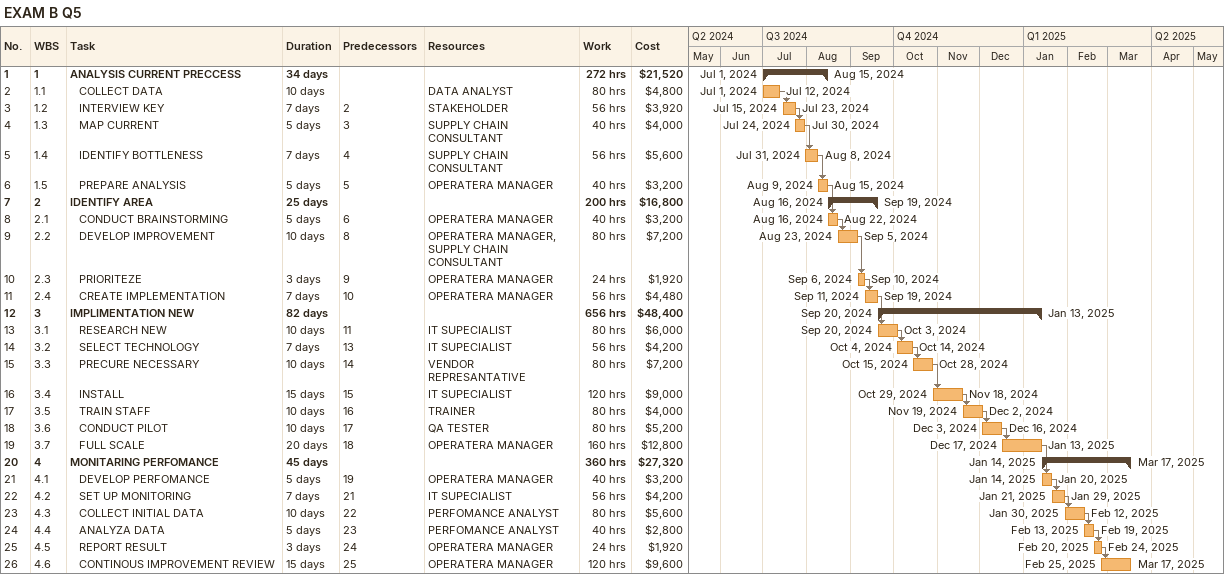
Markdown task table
EXAM B Q5

| ID | WBS | Task | Duration | Start | Finish | Predecessors | Resources | Work (h) | Cost ($) |
|---|---|---|---|---|---|---|---|---|---|
| 1 | 1 | **ANALYSIS CURRENT PRECCESS** | 34d | 2024-07-01 | 2024-08-15 |  |  | 272 | 21520 |
| 2 | 1.1 | COLLECT DATA | 10d | 2024-07-01 | 2024-07-12 |  | DATA ANALYST | 80 | 4800 |
| 3 | 1.2 | INTERVIEW KEY | 7d | 2024-07-15 | 2024-07-23 | 2 | STAKEHOLDER | 56 | 3920 |
| 4 | 1.3 | MAP CURRENT | 5d | 2024-07-24 | 2024-07-30 | 3 | SUPPLY CHAIN CONSULTANT | 40 | 4000 |
| 5 | 1.4 | IDENTIFY BOTTLENESS | 7d | 2024-07-31 | 2024-08-08 | 4 | SUPPLY CHAIN CONSULTANT | 56 | 5600 |
| 6 | 1.5 | PREPARE ANALYSIS | 5d | 2024-08-09 | 2024-08-15 | 5 | OPERATERA MANAGER | 40 | 3200 |
| 7 | 2 | **IDENTIFY AREA** | 25d | 2024-08-16 | 2024-09-19 |  |  | 200 | 16800 |
| 8 | 2.1 | CONDUCT BRAINSTORMING | 5d | 2024-08-16 | 2024-08-22 | 6 | OPERATERA MANAGER | 40 | 3200 |
| 9 | 2.2 | DEVELOP IMPROVEMENT | 10d | 2024-08-23 | 2024-09-05 | 8 | OPERATERA MANAGER, SUPPLY CHAIN CONSULTANT | 80 | 7200 |
| 10 | 2.3 | PRIORITEZE | 3d | 2024-09-06 | 2024-09-10 | 9 | OPERATERA MANAGER | 24 | 1920 |
| 11 | 2.4 | CREATE IMPLEMENTATION | 7d | 2024-09-11 | 2024-09-19 | 10 | OPERATERA MANAGER | 56 | 4480 |
| 12 | 3 | **IMPLIMENTATION NEW** | 82d | 2024-09-20 | 2025-01-13 |  |  | 656 | 48400 |
| 13 | 3.1 | RESEARCH NEW | 10d | 2024-09-20 | 2024-10-03 | 11 | IT SUPECIALIST | 80 | 6000 |
| 14 | 3.2 | SELECT TECHNOLOGY | 7d | 2024-10-04 | 2024-10-14 | 13 | IT SUPECIALIST | 56 | 4200 |
| 15 | 3.3 | PRECURE NECESSARY | 10d | 2024-10-15 | 2024-10-28 | 14 | VENDOR REPRESANTATIVE | 80 | 7200 |
| 16 | 3.4 | INSTALL | 15d | 2024-10-29 | 2024-11-18 | 15 | IT SUPECIALIST | 120 | 9000 |
| 17 | 3.5 | TRAIN STAFF | 10d | 2024-11-19 | 2024-12-02 | 16 | TRAINER | 80 | 4000 |
| 18 | 3.6 | CONDUCT PILOT | 10d | 2024-12-03 | 2024-12-16 | 17 | QA TESTER | 80 | 5200 |
| 19 | 3.7 | FULL SCALE | 20d | 2024-12-17 | 2025-01-13 | 18 | OPERATERA MANAGER | 160 | 12800 |
| 20 | 4 | **MONITARING PERFOMANCE** | 45d | 2025-01-14 | 2025-03-17 |  |  | 360 | 27320 |
| 21 | 4.1 | DEVELOP PERFOMANCE | 5d | 2025-01-14 | 2025-01-20 | 19 | OPERATERA MANAGER | 40 | 3200 |
| 22 | 4.2 | SET UP MONITORING | 7d | 2025-01-21 | 2025-01-29 | 21 | IT SUPECIALIST | 56 | 4200 |
| 23 | 4.3 | COLLECT INITIAL DATA | 10d | 2025-01-30 | 2025-02-12 | 22 | PERFOMANCE ANALYST | 80 | 5600 |
| 24 | 4.4 | ANALYZA DATA | 5d | 2025-02-13 | 2025-02-19 | 23 | PERFOMANCE ANALYST | 40 | 2800 |
| 25 | 4.5 | REPORT RESULT | 3d | 2025-02-20 | 2025-02-24 | 24 | OPERATERA MANAGER | 24 | 1920 |
| 26 | 4.6 | CONTINOUS IMPROVEMENT REVIEW | 15d | 2025-02-25 | 2025-03-17 | 25 | OPERATERA MANAGER | 120 | 9600 |
